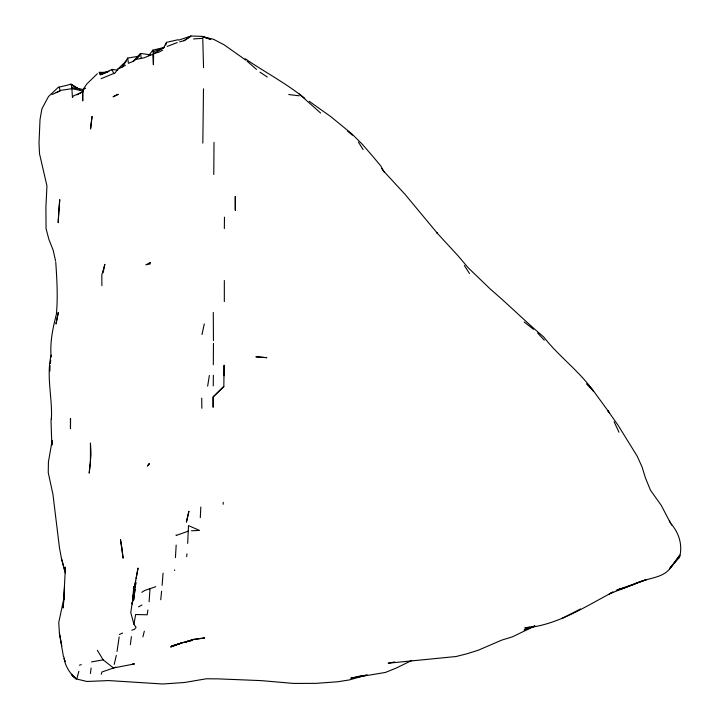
<?xml version="1.0" encoding="UTF-8"?>
<svg xmlns="http://www.w3.org/2000/svg" width="720" height="720" viewBox="0 0 720 720"><rect width="100%" height="100%" fill="white"/><g stroke="black" fill="none" stroke-linecap="round" stroke-linejoin="round"><path stroke-width="1.08" d="M213.453 343.413L213.318 364.77M224.325 301.545L224.334 280.521M203.481 88.83L202.833 143.127M224.055 375.795L224.1 365.175L223.839 386.442L213.084 396.918L213.129 407.295L213.192 396.945L223.839 386.442M203.535 67.68L202.77 38.322L193.518 38.934M213.786 174.51L214.011 142.398M213.273 385.893L213.345 375.21M52.101 444.87L52.146 440.649L48.42 461.97L48.249 472.662L52.911 494.127L59.445 547.713L61.425 558.441L64.764 570.672L61.425 558.441M70.596 418.491L70.47 428.688L70.371 418.536M153.657 53.631L164.43 47.385L152.883 50.139L153.657 53.631L153.405 64.827L152.73 53.937L158.985 52.083L162.666 50.184M224.343 228.564L224.469 217.17M64.557 586.638L63.234 608.004L65.457 567.234L65.475 571.545M85.653 88.137L82.71 90.045L82.728 100.737L82.71 90.045L86.805 83.997L97.353 73.719M64.233 597.33L64.179 599.292L64.449 597.33M187.686 543.411L188.496 525.609L199.485 530.397L191.475 530.775M133.524 593.865L133.776 586.467L132.309 603.954L133.839 591.318L132.309 603.954M176.175 545.058L175.437 557.64M223.155 504.288L223.245 502.29M200.295 517.653L200.826 506.997M155.736 586.674L150.021 588.672L149.094 601.758M91.116 453.762L89.19 473.148L90.432 462.474L90.432 443.052L91.044 452.691M174.573 570.555L174.627 569.853M163.071 573.147L162.108 585.396M671.805 565.308L669.6 568.719L679.59 557.19C682.722 545.346 679.194 533.286 671.256 524.088M186.696 556.686L186.948 553.842M119.178 636.885L117.036 651.465M161.586 591.228L160.74 599.742M51.471 416.943L51.021 421.209L51.831 444.753M131.4 636.633L130.365 644.715M135.279 587.394L135.846 582.435L133.659 600.048L134.217 595.782M50.04 365.589L49.896 370.935M50.319 363.456L50.733 360.252M90.414 673.461L91.134 667.98M134.64 592.578L135.054 589.374M51.084 355.086C46.179 376.416 52.533 397.764 51.399 419.247M147.879 610.02L147.168 614.781L135.639 614.52L133.929 624.213L136.053 627.372L134.46 629.307L131.796 630.207M207.648 386.154L209.358 375.489M135.648 580.662L134.451 587.322L138.042 568.044L136.08 578.529M116.325 655.416L114.219 664.407M142.92 636.84L144.324 631.179M103.122 272.772L104.85 264.357L101.808 274.995L101.889 285.687M64.467 595.737L58.743 622.548L59.418 633.258L63.45 656.676M152.532 51.822L152.883 50.139L148.563 55.827L144.477 57.717L135.549 59.526L132.984 61.452L128.412 63.333L127.719 58.059L139.266 56.16L132.984 61.452L140.652 53.469L150.399 54.783M201.987 334.557L204.3 323.901M78.894 671.229L76.797 678.762L76.113 678.906C69.723 673.317 64.728 665.55 63.945 656.964M165.816 45.018L166.518 42.363L178.065 39.717L178.749 40.131L190.989 36L201.834 36.369L210.69 39.312M101.25 674.253L101.952 671.985L113.508 667.989L134.55 663.903L132.381 664.002M163.296 48.222L166.518 42.363M671.733 565.713C665.082 578.835 647.145 577.44 635.589 583.596L609.192 593.91L613.098 592.02C584.955 606.663 557.244 625.464 524.763 627.957L530.19 626.832M117.9 69.048L122.004 67.149L126.333 60.912L117.9 69.048L115.101 72.927L101.07 78.687M127.719 58.059L122.004 67.149L125.442 65.25M139.959 54.522L135.549 59.526L140.652 53.469L141.102 58.239M111.321 70.083L112.014 69.435L117.432 70.137M179.685 41.841L184.014 40.725L190.989 36M678.123 558.144L679.59 557.19M184.014 40.725L190.305 36.648M141.813 592.326L144.864 590.409L150.021 588.672M76.995 94.851L83.349 91.053L81.864 89.172L71.829 87.714L71.172 84.204L58.248 87.345L48.609 96.444L47.331 98.622L41.868 108.981L40.005 119.646L39.015 142.974L39.501 153.675L46.944 185.895L45.9 207.261L46.053 228.645L48.897 239.391L53.163 250.164L55.575 260.892M138.528 606.888L142.002 604.989M82.944 92.016L73.575 95.787L72.45 97.56L71.829 87.714M562.077 618.39L580.491 608.958M52.065 94.536L60.282 90.729L56.115 92.646M103.437 72.567L99.099 72.225L100.449 74.781L112.014 69.435L113.778 73.638M148.563 55.827L153.54 54.126M119.34 634.518L122.616 633.033M411.804 660.438L396.279 668.043L385.398 672.444L350.766 678.213L361.638 675.612M153.558 51.696L164.43 47.385M634.905 584.001L623.34 588.402L616.221 590.238M534.663 626.067L524.07 630.144L534.933 625.95L512.487 636.804L501.615 640.161L478.494 650.142L466.929 653.796L456.057 656.523L388.188 663.21L394.713 661.941M635.364 583.686L646.47 579.654L618.102 589.626M100.449 74.781L106.209 72.666M177.246 42.579L167.139 46.422M180.594 643.239L170.631 647.01L181.863 642.879L171.324 646.164L193.743 639.342L185.535 642.024L192.366 640.305L181.503 642.924M112.824 668.106L115.794 667.098M367.218 674.883L349.389 679.923L337.842 681.75L316.134 683.361L293.751 683.433L261.225 680.625L217.836 678.861L206.307 678.78L184.581 682.488L162.873 684L108.648 680.571L86.949 681.48L76.113 678.906L71.37 674.271L72.882 676.269L75.438 677.97M79.407 665.181L81.306 664.623M188.316 531.135L176.211 535.464L176.04 534.942M108.972 71.451L99.774 73.926L107.721 71.937L99.468 72.693L103.653 72.846M362.997 675.693L360.945 676.233L366.381 675.09M619.956 589.032L623.043 588.267L617.769 589.563M91.494 661.914L103.14 659.844L113.508 667.989M288.783 94.545L299.25 95.814M83.349 91.053L71.937 88.668L60.282 90.45L58.932 87.075M201.834 36.369L213.552 39.294L224.163 44.829L245.763 60.12M202.518 36.738L210.636 39.321M80.397 89.856L70.488 84.267L80.064 89.892M71.172 84.204L80.181 89.883M245.088 58.698C264.915 72.099 286.074 83.331 304.812 98.316M259.983 72.198L267.354 77.049M309.231 101.295L330.822 116.658L351.027 133.191M299.106 93.933L320.679 113.085M524.196 321.993L533.538 329.346M347.625 131.166L352.395 135.162M247.212 61.281L256.554 69.453M351.729 133.749L362.133 144.081L373.275 156.915L380.673 165.798L384.03 171.774L381.699 168.57M537.561 332.928L544.311 340.191M609.705 413.001L607.59 410.364L618.336 425.664L637.245 456.264L642.087 467.046L645.399 477.801L650.466 490.194L661.212 505.296L670.473 522.981M384.03 171.774L383.355 170.82L404.901 194.184L437.166 233.028L436.518 232.407L458.28 256.041L467.964 267.525L490.554 289.314C508.68 304.731 525.429 321.588 543.645 336.897C558.765 356.463 579.312 370.98 593.586 391.329L586.737 383.778L592.317 389.34L608.22 411.138M464.31 265.491L469.476 273.483M669.285 520.992L671.931 525.168M358.353 142.047L363.159 149.607M97.353 650.277L103.14 659.844M614.124 421.803L618.984 432.252M64.026 658.431L65.34 661.437M133.929 624.213L130.77 612.657L132.3 601.983L132.426 604.098M64.35 569.187L65.268 572.931M59.418 633.258L61.794 645.957M55.746 262.035C56.925 279.45 58.005 296.883 56.367 314.379C52.749 328.257 49.824 342.657 51.156 357.057M213.273 312.426L213.444 340.632M201.726 398.142L201.861 408.285M235.278 196.488L235.314 210.24L235.278 196.488M58.824 210.312L58.158 222.669L59.751 199.638L58.815 210.321M150.282 262.539L150.129 263.97L145.818 264.843L150.282 262.539M90.756 127.062L90.522 129.024L92.061 116.397L90.756 127.062M188.883 511.308L186.453 521.955L188.883 511.308M58.302 312.444L56.034 323.793L58.302 312.444M679.752 555.228L670.59 567.72L679.752 555.228M148.941 464.139L147.42 466.074L149.517 463.428L148.941 464.139M118.089 94.365L113.202 96.75L118.089 94.365M256.05 356.814L266.706 357.66L256.05 356.814M203.922 638.037L193.059 639.558L204.606 637.938L203.922 638.037M121.788 547.47L120.492 539.64L123.129 558.189L121.788 547.47"/></g></svg>
